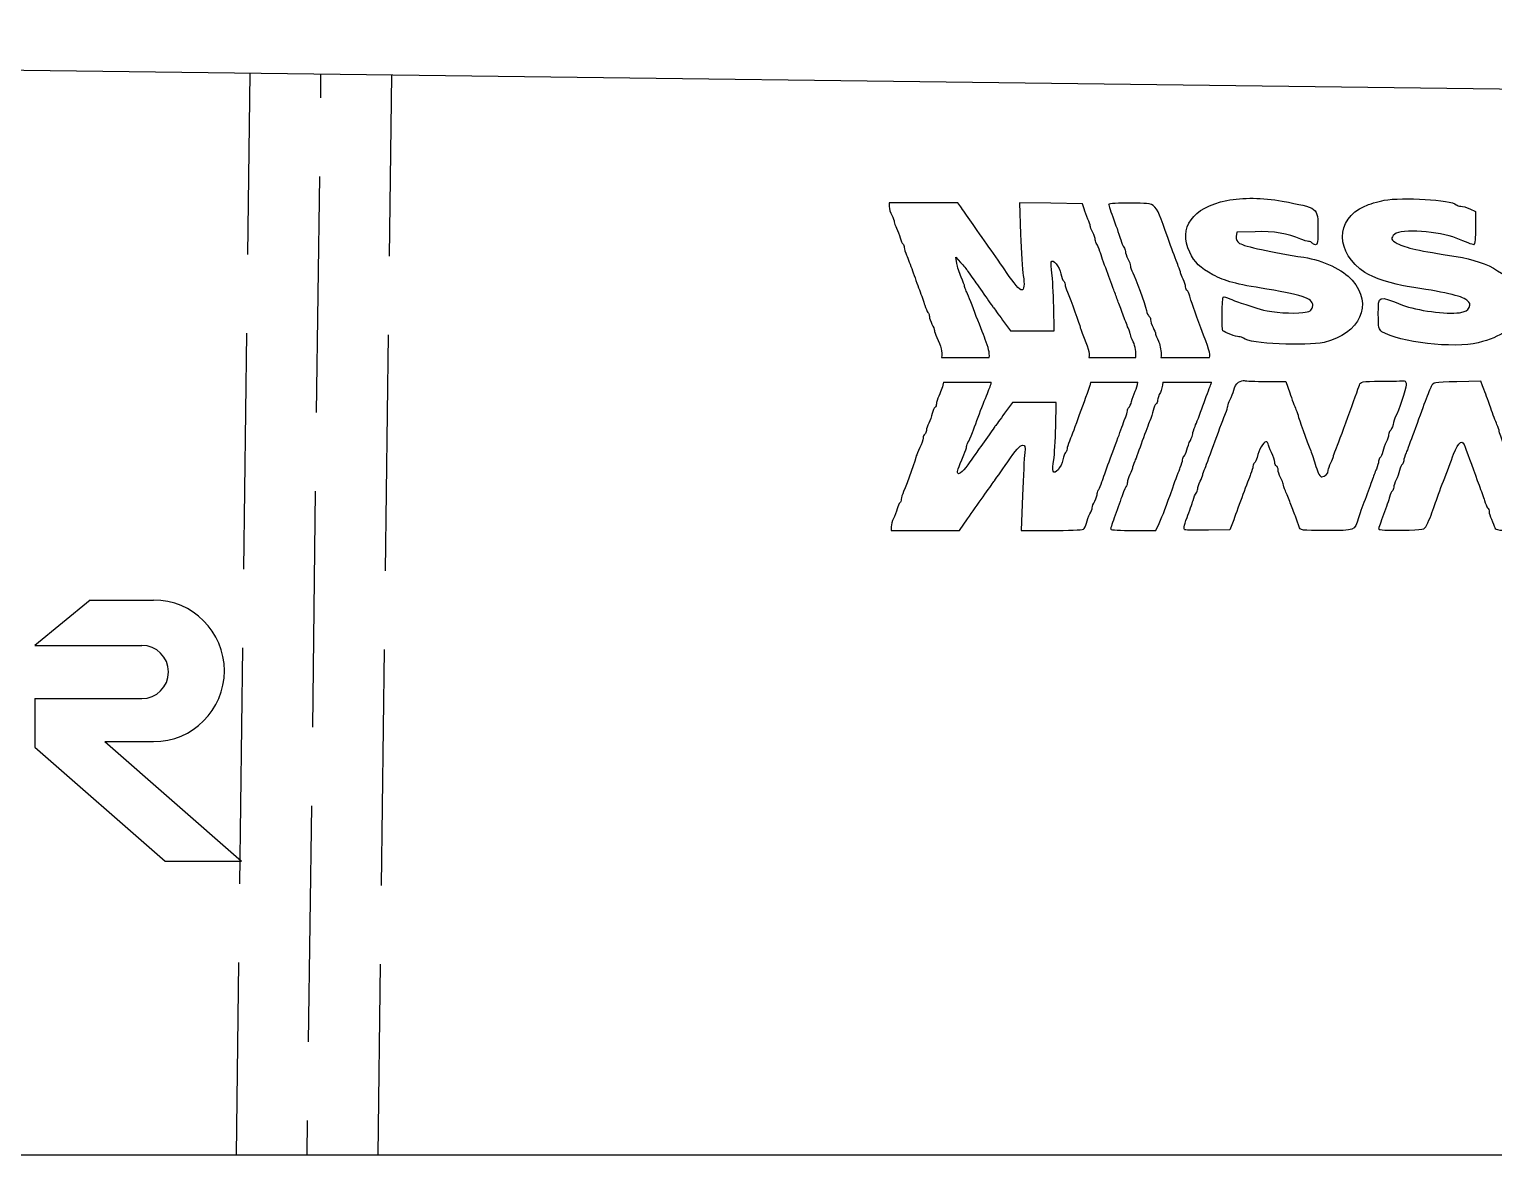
# Model space of a CAD drawing. Header units: centimetres. Extents: x 56783 to 57745, y 15612 to 15912.
# Drawn here: x 56954.4 to 56975.08, y 15800.56 to 15816.45 of the extents above; entities that cross this region are included whole.
import ezdxf

# ---------------------------------------------------------------- set-up
doc = ezdxf.new("R2010")
doc.units = ezdxf.units.CM
doc.header["$MEASUREMENT"] = 0
for name, color, linetype in [('Exterior', 7, 'Continuous'), ('Kerf', 1, 'Continuous'), ('Publicidades 3', 2, 'Continuous')]:
    doc.layers.add(name, color=color, linetype=linetype)

msp = doc.modelspace()

# ---------------------------------------------------------------- linework, layer by layer
at = {"layer": 'Exterior'}
for p, q in [((56995.117, 15815.353), (56908.407, 15816.453)), ((56948.04, 15800.558), (56984.422, 15800.558))]:
    msp.add_line(p, q, dxfattribs=at)
at = {"layer": 'Kerf'}
for p, q in [((56957.488, 15813.274), (56957.521, 15815.83)), ((56958.517, 15815.484), (56958.521, 15815.817)), ((56959.488, 15813.249), (56959.521, 15815.804)), ((56958.46, 15811.04), (56958.503, 15814.373)), ((56957.432, 15808.83), (56957.474, 15812.163)), ((56959.432, 15808.805), (56959.474, 15812.138)), ((56958.404, 15806.595), (56958.446, 15809.929)), ((56957.376, 15804.386), (56957.418, 15807.719)), ((56959.376, 15804.361), (56959.418, 15807.694)), ((56958.347, 15802.151), (56958.39, 15805.484)), ((56957.327, 15800.558), (56957.362, 15803.275)), ((56959.327, 15800.558), (56959.362, 15803.25)), ((56958.327, 15800.558), (56958.333, 15801.04))]:
    msp.add_line(p, q, dxfattribs=at)
at = {"layer": 'Publicidades 3'}
for p, q in [((56967.287, 15811.815), (56967.96, 15811.815)), ((56969.365, 15811.815), (56970.029, 15811.815)), ((56970.384, 15811.815), (56971.073, 15811.815)), ((56967.315, 15811.469), (56967.988, 15811.469)), ((56969.393, 15811.469), (56970.057, 15811.469)), ((56970.412, 15811.469), (56971.101, 15811.469)), ((56955.26, 15808.391), (56954.482, 15807.752)), ((56955.26, 15808.391), (56956.158, 15808.391)), ((56954.482, 15807.752), (56955.991, 15807.752)), ((56954.482, 15807), (56954.482, 15806.313)), ((56954.482, 15807), (56955.991, 15807)), ((56955.467, 15806.393), (56956.158, 15806.393)), ((56955.467, 15806.393), (56957.4, 15804.704)), ((56954.482, 15806.313), (56956.323, 15804.704)), ((56956.323, 15804.704), (56957.4, 15804.704))]:
    msp.add_line(p, q, dxfattribs=at)
for centre, radius in [((56956.158, 15807.392), 0.999), ((56955.991, 15807.376), 0.376)]:
    msp.add_arc(centre, radius, 270, 90, dxfattribs=at)
for points, knots in [([(56971.073, 15811.815), (56971.085, 15811.87), (56971.062, 15811.938), (56970.95, 15812.234), (56970.872, 15812.445), (56970.801, 15812.646), (56970.791, 15812.684), (56970.784, 15812.719), (56970.768, 15812.755), (56970.756, 15812.762), (56970.744, 15812.769), (56970.734, 15812.793), (56970.734, 15812.814), (56970.734, 15812.835), (56970.718, 15812.885), (56970.699, 15812.923), (56970.68, 15812.958), (56970.663, 15813.001), (56970.663, 15813.013), (56970.663, 15813.027), (56970.649, 15813.069), (56970.63, 15813.109), (56970.614, 15813.152), (56970.564, 15813.282), (56970.522, 15813.398), (56970.287, 15814.058), (56970.351, 15813.987), (56969.968, 15813.997), (56969.784, 15813.999), (56969.646, 15813.994), (56969.646, 15813.98), (56969.646, 15813.98), (56969.646, 15813.98), (56969.646, 15813.98)], [0.7922304, 0.7922304, 0.7922304, 0.7922304, 0.8076923, 0.8076923, 0.8076923, 0.8269231, 0.8269231, 0.8269231, 0.8461538, 0.8461538, 0.8461538, 0.8653846, 0.8653846, 0.8653846, 0.8846154, 0.8846154, 0.8846154, 0.9038462, 0.9038462, 0.9038462, 0.9230769, 0.9230769, 0.9230769, 0.9423077, 0.9423077, 0.9423077, 0.9615385, 0.9615385, 0.9615385, 0.9807692, 0.9807692, 0.9807692, 1, 1, 1, 1]), ([(56971.314, 15814.034), (56970.831, 15813.937), (56970.626, 15813.651), (56970.791, 15813.303), (56970.857, 15813.162), (56970.938, 15813.083), (56971.12, 15812.986), (56971.293, 15812.894), (56971.437, 15812.854), (56971.882, 15812.783), (56972.426, 15812.693), (56972.554, 15812.643), (56972.525, 15812.53), (56972.511, 15812.478), (56972.492, 15812.466), (56972.388, 15812.452), (56972.258, 15812.433), (56971.95, 15812.454), (56971.834, 15812.487), (56971.565, 15812.565), (56971.423, 15812.615), (56971.357, 15812.648), (56971.314, 15812.67), (56971.274, 15812.679), (56971.264, 15812.67), (56971.248, 15812.655), (56971.243, 15812.206), (56971.257, 15812.194), (56971.295, 15812.168), (56971.449, 15812.109), (56971.484, 15812.109), (56971.508, 15812.109), (56971.539, 15812.099), (56971.553, 15812.088), (56971.631, 15812.012), (56972.435, 15811.974), (56972.688, 15812.031), (56973.197, 15812.149), (56973.389, 15812.573), (56973.086, 15812.908), (56972.953, 15813.06), (56972.677, 15813.19), (56972.402, 15813.232), (56971.955, 15813.301), (56971.562, 15813.386), (56971.496, 15813.429), (56971.458, 15813.455), (56971.444, 15813.483), (56971.449, 15813.526), (56971.449, 15813.526), (56971.456, 15813.587), (56971.456, 15813.587), (56971.456, 15813.587), (56971.716, 15813.594), (56971.716, 15813.594), (56971.976, 15813.602), (56972.18, 15813.568), (56972.36, 15813.49), (56972.4, 15813.471), (56972.449, 15813.457), (56972.468, 15813.457), (56972.49, 15813.457), (56972.513, 15813.448), (56972.52, 15813.434), (56972.528, 15813.422), (56972.551, 15813.41), (56972.57, 15813.41), (56972.596, 15813.41), (56972.603, 15813.455), (56972.603, 15813.63), (56972.603, 15813.933), (56972.606, 15813.933), (56972.095, 15814.025), (56971.818, 15814.077), (56971.546, 15814.079), (56971.314, 15814.034), (56971.314, 15814.034), (56971.314, 15814.034), (56971.314, 15814.034)], [0, 0, 0, 0, 0.038462, 0.038462, 0.038462, 0.076923, 0.076923, 0.076923, 0.115385, 0.115385, 0.115385, 0.153846, 0.153846, 0.153846, 0.192308, 0.192308, 0.192308, 0.230769, 0.230769, 0.230769, 0.269231, 0.269231, 0.269231, 0.307692, 0.307692, 0.307692, 0.346154, 0.346154, 0.346154, 0.384615, 0.384615, 0.384615, 0.423077, 0.423077, 0.423077, 0.461538, 0.461538, 0.461538, 0.5, 0.5, 0.5, 0.538462, 0.538462, 0.538462, 0.576923, 0.576923, 0.576923, 0.615385, 0.615385, 0.615385, 0.653846, 0.653846, 0.653846, 0.692308, 0.692308, 0.692308, 0.730769, 0.730769, 0.730769, 0.769231, 0.769231, 0.769231, 0.807692, 0.807692, 0.807692, 0.846154, 0.846154, 0.846154, 0.884615, 0.884615, 0.884615, 0.923077, 0.923077, 0.923077, 0.961538, 0.961538, 0.961538, 1, 1, 1, 1]), ([(56973.538, 15814.037), (56973.448, 15814.02), (56973.322, 15813.982), (56973.263, 15813.956), (56972.844, 15813.769), (56972.847, 15813.292), (56973.266, 15813.017), (56973.377, 15812.946), (56973.675, 15812.847), (56973.862, 15812.819), (56974.375, 15812.745), (56974.633, 15812.688), (56974.706, 15812.627), (56974.753, 15812.587), (56974.758, 15812.573), (56974.737, 15812.523), (56974.718, 15812.48), (56974.685, 15812.464), (56974.602, 15812.45), (56974.42, 15812.423), (56973.994, 15812.48), (56973.798, 15812.558), (56973.452, 15812.696), (56973.455, 15812.698), (56973.455, 15812.433), (56973.455, 15812.234), (56973.46, 15812.213), (56973.507, 15812.182), (56973.75, 15812.031), (56974.524, 15811.941), (56974.865, 15812.026), (56975.203, 15812.111), (56975.357, 15812.225), (56975.432, 15812.45), (56975.465, 15812.542), (56975.465, 15812.565), (56975.43, 15812.684), (56975.347, 15812.968), (56975.03, 15813.171), (56974.555, 15813.244), (56974.027, 15813.325), (56973.845, 15813.365), (56973.722, 15813.429), (56973.632, 15813.474), (56973.625, 15813.505), (56973.687, 15813.559), (56973.774, 15813.637), (56974.321, 15813.602), (56974.555, 15813.502), (56974.687, 15813.448), (56974.787, 15813.41), (56974.806, 15813.41), (56974.817, 15813.41), (56974.827, 15813.514), (56974.827, 15813.644), (56974.827, 15813.644), (56974.827, 15813.878), (56974.827, 15813.878), (56974.827, 15813.878), (56974.746, 15813.916), (56974.746, 15813.916), (56974.701, 15813.937), (56974.645, 15813.954), (56974.621, 15813.954), (56974.597, 15813.954), (56974.567, 15813.963), (56974.555, 15813.975), (56974.484, 15814.044), (56973.793, 15814.086), (56973.538, 15814.037), (56973.538, 15814.037), (56973.538, 15814.037), (56973.538, 15814.037)], [0, 0, 0, 0, 0.041667, 0.041667, 0.041667, 0.083333, 0.083333, 0.083333, 0.125, 0.125, 0.125, 0.166667, 0.166667, 0.166667, 0.208333, 0.208333, 0.208333, 0.25, 0.25, 0.25, 0.291667, 0.291667, 0.291667, 0.333333, 0.333333, 0.333333, 0.375, 0.375, 0.375, 0.416667, 0.416667, 0.416667, 0.458333, 0.458333, 0.458333, 0.5, 0.5, 0.5, 0.541667, 0.541667, 0.541667, 0.583333, 0.583333, 0.583333, 0.625, 0.625, 0.625, 0.666667, 0.666667, 0.666667, 0.708333, 0.708333, 0.708333, 0.75, 0.75, 0.75, 0.791667, 0.791667, 0.791667, 0.833333, 0.833333, 0.833333, 0.875, 0.875, 0.875, 0.916667, 0.916667, 0.916667, 0.958333, 0.958333, 0.958333, 1, 1, 1, 1]), ([(56970.029, 15811.815), (56970.037, 15811.892), (56970.025, 15811.976), (56969.994, 15812.038), (56969.973, 15812.08), (56969.954, 15812.125), (56969.954, 15812.14), (56969.954, 15812.151), (56969.94, 15812.194), (56969.921, 15812.234), (56969.904, 15812.277), (56969.871, 15812.364), (56969.847, 15812.428), (56969.824, 15812.494), (56969.793, 15812.58), (56969.776, 15812.617), (56969.762, 15812.658), (56969.736, 15812.726), (56969.72, 15812.771), (56969.703, 15812.816), (56969.658, 15812.939), (56969.62, 15813.043), (56969.58, 15813.147), (56969.537, 15813.27), (56969.523, 15813.315), (56969.511, 15813.36), (56969.49, 15813.408), (56969.478, 15813.419), (56969.467, 15813.434), (56969.457, 15813.46), (56969.457, 15813.479), (56969.457, 15813.5), (56969.441, 15813.547), (56969.422, 15813.585), (56969.403, 15813.62), (56969.386, 15813.663), (56969.386, 15813.675), (56969.386, 15813.689), (56969.372, 15813.732), (56969.353, 15813.772), (56969.334, 15813.814), (56969.31, 15813.881), (56969.299, 15813.918), (56969.299, 15813.918), (56969.275, 15813.989), (56969.275, 15813.989), (56969.275, 15813.989), (56968.83, 15813.997), (56968.83, 15813.997), (56968.83, 15813.997), (56968.388, 15814.001), (56968.388, 15814.001), (56968.388, 15814.001), (56968.402, 15813.559), (56968.402, 15813.559), (56968.412, 15813.313), (56968.428, 15813.053), (56968.44, 15812.977), (56968.461, 15812.845), (56968.452, 15812.771), (56968.419, 15812.771), (56968.388, 15812.771), (56968.312, 15812.859), (56968.203, 15813.02), (56968.144, 15813.107), (56968.033, 15813.268), (56967.955, 15813.377), (56967.877, 15813.486), (56967.766, 15813.644), (56967.707, 15813.729), (56967.647, 15813.817), (56967.581, 15813.911), (56967.558, 15813.945), (56967.558, 15813.945), (56967.515, 15814.001), (56967.515, 15814.001), (56967.515, 15814.001), (56966.547, 15814.001), (56966.547, 15814.001), (56966.547, 15814.001), (56966.547, 15813.949), (56966.547, 15813.949)], [0.6792057, 0.6792057, 0.6792057, 0.6792057, 0.686747, 0.686747, 0.686747, 0.6987952, 0.6987952, 0.6987952, 0.7108434, 0.7108434, 0.7108434, 0.7228916, 0.7228916, 0.7228916, 0.7349398, 0.7349398, 0.7349398, 0.746988, 0.746988, 0.746988, 0.7590361, 0.7590361, 0.7590361, 0.7710843, 0.7710843, 0.7710843, 0.7831325, 0.7831325, 0.7831325, 0.7951807, 0.7951807, 0.7951807, 0.8072289, 0.8072289, 0.8072289, 0.8192771, 0.8192771, 0.8192771, 0.8313253, 0.8313253, 0.8313253, 0.8433735, 0.8433735, 0.8433735, 0.8554217, 0.8554217, 0.8554217, 0.8674699, 0.8674699, 0.8674699, 0.8795181, 0.8795181, 0.8795181, 0.8915663, 0.8915663, 0.8915663, 0.9036145, 0.9036145, 0.9036145, 0.9156627, 0.9156627, 0.9156627, 0.9277108, 0.9277108, 0.9277108, 0.939759, 0.939759, 0.939759, 0.9518072, 0.9518072, 0.9518072, 0.9638554, 0.9638554, 0.9638554, 0.9759036, 0.9759036, 0.9759036, 0.9879518, 0.9879518, 0.9879518, 1, 1, 1, 1]), ([(56966.547, 15813.949), (56966.547, 15813.919), (56966.564, 15813.864), (56966.583, 15813.826), (56966.602, 15813.791), (56966.618, 15813.748), (56966.618, 15813.732), (56966.618, 15813.717), (56966.633, 15813.677), (56966.652, 15813.642), (56966.67, 15813.606), (56966.692, 15813.547), (56966.701, 15813.507), (56966.711, 15813.467), (56966.727, 15813.429), (56966.739, 15813.422), (56966.751, 15813.412), (56966.76, 15813.391), (56966.76, 15813.37), (56966.76, 15813.351), (56966.775, 15813.301), (56966.793, 15813.261), (56966.812, 15813.218), (56966.848, 15813.121), (56966.876, 15813.043), (56966.902, 15812.965), (56966.947, 15812.842), (56966.973, 15812.771), (56967.002, 15812.7), (56967.035, 15812.603), (56967.049, 15812.558), (56967.061, 15812.513), (56967.082, 15812.466), (56967.094, 15812.454), (56967.106, 15812.44), (56967.115, 15812.414), (56967.115, 15812.395), (56967.115, 15812.374), (56967.132, 15812.326), (56967.151, 15812.289), (56967.17, 15812.253), (56967.186, 15812.211), (56967.186, 15812.199), (56967.186, 15812.185), (56967.2, 15812.142), (56967.219, 15812.102), (56967.277, 15811.973), (56967.3, 15811.9), (56967.287, 15811.815)], [0, 0, 0, 0, 0.0120482, 0.0120482, 0.0120482, 0.0240964, 0.0240964, 0.0240964, 0.0361446, 0.0361446, 0.0361446, 0.0481928, 0.0481928, 0.0481928, 0.060241, 0.060241, 0.060241, 0.0722892, 0.0722892, 0.0722892, 0.0843373, 0.0843373, 0.0843373, 0.0963855, 0.0963855, 0.0963855, 0.1084337, 0.1084337, 0.1084337, 0.1204819, 0.1204819, 0.1204819, 0.1325301, 0.1325301, 0.1325301, 0.1445783, 0.1445783, 0.1445783, 0.1566265, 0.1566265, 0.1566265, 0.1686747, 0.1686747, 0.1686747, 0.1807229, 0.1807229, 0.1807229, 0.1881178, 0.1881178, 0.1881178, 0.1881178]), ([(56969.646, 15813.98), (56969.646, 15813.968), (56969.679, 15813.871), (56969.72, 15813.762), (56969.76, 15813.654), (56969.802, 15813.526), (56969.817, 15813.481), (56969.828, 15813.436), (56969.85, 15813.389), (56969.862, 15813.374), (56969.873, 15813.363), (56969.883, 15813.337), (56969.883, 15813.315), (56969.883, 15813.296), (56969.899, 15813.249), (56969.918, 15813.211), (56969.937, 15813.176), (56969.954, 15813.128), (56969.954, 15813.109), (56969.954, 15813.091), (56969.968, 15813.046), (56969.987, 15813.013), (56970.025, 15812.939), (56970.157, 15812.58), (56970.181, 15812.48), (56970.188, 15812.445), (56970.205, 15812.409), (56970.216, 15812.402), (56970.228, 15812.395), (56970.238, 15812.371), (56970.238, 15812.35), (56970.238, 15812.329), (56970.254, 15812.279), (56970.273, 15812.241), (56970.292, 15812.206), (56970.309, 15812.163), (56970.309, 15812.147), (56970.309, 15812.133), (56970.328, 15812.09), (56970.349, 15812.05), (56970.37, 15812.01), (56970.387, 15811.927), (56970.387, 15811.861), (56970.387, 15811.846), (56970.386, 15811.83), (56970.384, 15811.815)], [0, 0, 0, 0, 0.0192308, 0.0192308, 0.0192308, 0.0384615, 0.0384615, 0.0384615, 0.0576923, 0.0576923, 0.0576923, 0.0769231, 0.0769231, 0.0769231, 0.0961538, 0.0961538, 0.0961538, 0.1153846, 0.1153846, 0.1153846, 0.1346154, 0.1346154, 0.1346154, 0.1538462, 0.1538462, 0.1538462, 0.1730769, 0.1730769, 0.1730769, 0.1923077, 0.1923077, 0.1923077, 0.2115385, 0.2115385, 0.2115385, 0.2307692, 0.2307692, 0.2307692, 0.25, 0.25, 0.25, 0.2692308, 0.2692308, 0.2692308, 0.2734931, 0.2734931, 0.2734931, 0.2734931]), ([(56967.96, 15811.815), (56967.966, 15811.882), (56967.948, 15811.96), (56967.903, 15812.073), (56967.877, 15812.14), (56967.811, 15812.31), (56967.756, 15812.452), (56967.704, 15812.596), (56967.65, 15812.731), (56967.636, 15812.752), (56967.624, 15812.776), (56967.612, 15812.807), (56967.612, 15812.819), (56967.612, 15812.833), (56967.591, 15812.894), (56967.562, 15812.953), (56967.536, 15813.013), (56967.508, 15813.1), (56967.501, 15813.147), (56967.501, 15813.147), (56967.489, 15813.232), (56967.489, 15813.232), (56967.489, 15813.232), (56967.555, 15813.159), (56967.555, 15813.159), (56967.593, 15813.119), (56967.64, 15813.062), (56967.659, 15813.031), (56967.659, 15813.031), (56967.659, 15813.031), (56967.659, 15813.031)], [0.7894063, 0.7894063, 0.7894063, 0.7894063, 0.8043478, 0.8043478, 0.8043478, 0.826087, 0.826087, 0.826087, 0.8478261, 0.8478261, 0.8478261, 0.8695652, 0.8695652, 0.8695652, 0.8913043, 0.8913043, 0.8913043, 0.9130435, 0.9130435, 0.9130435, 0.9347826, 0.9347826, 0.9347826, 0.9565217, 0.9565217, 0.9565217, 0.9782609, 0.9782609, 0.9782609, 1, 1, 1, 1]), ([(56967.659, 15813.031), (56967.678, 15813.003), (56967.711, 15812.956), (56967.733, 15812.927), (56967.752, 15812.901), (56967.82, 15812.804), (56967.884, 15812.714), (56967.945, 15812.625), (56968.005, 15812.539), (56968.016, 15812.525), (56968.028, 15812.511), (56968.087, 15812.431), (56968.149, 15812.345), (56968.149, 15812.345), (56968.262, 15812.192), (56968.262, 15812.192), (56968.262, 15812.192), (56968.878, 15812.192), (56968.878, 15812.192), (56968.878, 15812.192), (56968.87, 15812.535), (56968.87, 15812.535), (56968.868, 15812.724), (56968.854, 15812.937), (56968.844, 15813.008), (56968.833, 15813.079), (56968.83, 15813.15), (56968.835, 15813.166), (56968.856, 15813.218), (56968.953, 15813.1), (56968.972, 15813.001), (56968.982, 15812.953), (56968.998, 15812.906), (56969.01, 15812.899), (56969.022, 15812.892), (56969.031, 15812.871), (56969.031, 15812.849), (56969.031, 15812.83), (56969.045, 15812.781), (56969.064, 15812.74), (56969.107, 15812.643), (56969.244, 15812.265), (56969.244, 15812.246), (56969.244, 15812.237), (56969.256, 15812.201), (56969.273, 15812.163), (56969.358, 15811.954), (56969.38, 15811.886), (56969.365, 15811.815)], [0, 0, 0, 0, 0.0217391, 0.0217391, 0.0217391, 0.0434783, 0.0434783, 0.0434783, 0.0652174, 0.0652174, 0.0652174, 0.0869565, 0.0869565, 0.0869565, 0.1086957, 0.1086957, 0.1086957, 0.1304348, 0.1304348, 0.1304348, 0.1521739, 0.1521739, 0.1521739, 0.173913, 0.173913, 0.173913, 0.1956522, 0.1956522, 0.1956522, 0.2173913, 0.2173913, 0.2173913, 0.2391304, 0.2391304, 0.2391304, 0.2608696, 0.2608696, 0.2608696, 0.2826087, 0.2826087, 0.2826087, 0.3043478, 0.3043478, 0.3043478, 0.326087, 0.326087, 0.326087, 0.3439184, 0.3439184, 0.3439184, 0.3439184]), ([(56967.315, 15811.469), (56967.306, 15811.415), (56967.284, 15811.355), (56967.247, 15811.273), (56967.228, 15811.233), (56967.214, 15811.183), (56967.214, 15811.164), (56967.214, 15811.143), (56967.205, 15811.122), (56967.193, 15811.112), (56967.181, 15811.105), (56967.164, 15811.067), (56967.155, 15811.027), (56967.146, 15810.987), (56967.124, 15810.928), (56967.105, 15810.892), (56967.086, 15810.857), (56967.072, 15810.809), (56967.072, 15810.788), (56967.072, 15810.767), (56967.063, 15810.741), (56967.049, 15810.734), (56967.037, 15810.727), (56967.025, 15810.701), (56967.025, 15810.679), (56967.023, 15810.658), (56967.004, 15810.597), (56966.978, 15810.544), (56966.952, 15810.492), (56966.933, 15810.44), (56966.93, 15810.429), (56966.93, 15810.4), (56966.798, 15810.036), (56966.751, 15809.925), (56966.732, 15809.885), (56966.717, 15809.835), (56966.717, 15809.816), (56966.717, 15809.795), (56966.708, 15809.773), (56966.696, 15809.764), (56966.684, 15809.757), (56966.668, 15809.719), (56966.658, 15809.679), (56966.649, 15809.638), (56966.627, 15809.579), (56966.609, 15809.544), (56966.59, 15809.508), (56966.575, 15809.456), (56966.575, 15809.428), (56966.575, 15809.428), (56966.575, 15809.374), (56966.575, 15809.374), (56966.575, 15809.374), (56967.538, 15809.374), (56967.538, 15809.374), (56967.538, 15809.374), (56967.654, 15809.539), (56967.654, 15809.539), (56967.784, 15809.728), (56967.981, 15810.003), (56968.026, 15810.064), (56968.04, 15810.086), (56968.127, 15810.211), (56968.22, 15810.343), (56968.331, 15810.504), (56968.397, 15810.58), (56968.428, 15810.58), (56968.468, 15810.58), (56968.473, 15810.568), (56968.461, 15810.469), (56968.454, 15810.405), (56968.439, 15810.135), (56968.43, 15809.866), (56968.43, 15809.866), (56968.413, 15809.374), (56968.413, 15809.374), (56968.413, 15809.374), (56968.837, 15809.374), (56968.837, 15809.374), (56969.069, 15809.374), (56969.272, 15809.383), (56969.289, 15809.392), (56969.303, 15809.402), (56969.324, 15809.44), (56969.334, 15809.478), (56969.343, 15809.518), (56969.364, 15809.575), (56969.381, 15809.608), (56969.4, 15809.641), (56969.414, 15809.681), (56969.414, 15809.695), (56969.414, 15809.712), (56969.431, 15809.754), (56969.45, 15809.79), (56969.468, 15809.828), (56969.485, 15809.875), (56969.485, 15809.896), (56969.485, 15809.915), (56969.495, 15809.941), (56969.506, 15809.955), (56969.518, 15809.967), (56969.539, 15810.015), (56969.551, 15810.06), (56969.565, 15810.104), (56969.61, 15810.232), (56969.653, 15810.343), (56969.693, 15810.455), (56969.757, 15810.625), (56969.793, 15810.722), (56969.828, 15810.819), (56969.868, 15810.93), (56969.882, 15810.966), (56969.899, 15811.003), (56969.911, 15811.046), (56969.911, 15811.065), (56969.911, 15811.084), (56969.92, 15811.103), (56969.932, 15811.112), (56969.944, 15811.119), (56969.961, 15811.157), (56969.97, 15811.195), (56969.979, 15811.235), (56970.003, 15811.299), (56970.022, 15811.342), (56970.041, 15811.378), (56970.052, 15811.422), (56970.057, 15811.469)], [0.1881178, 0.1881178, 0.1881178, 0.1881178, 0.1927711, 0.1927711, 0.1927711, 0.2048193, 0.2048193, 0.2048193, 0.2168675, 0.2168675, 0.2168675, 0.2289157, 0.2289157, 0.2289157, 0.2409639, 0.2409639, 0.2409639, 0.253012, 0.253012, 0.253012, 0.2650602, 0.2650602, 0.2650602, 0.2771084, 0.2771084, 0.2771084, 0.2891566, 0.2891566, 0.2891566, 0.3012048, 0.3012048, 0.3012048, 0.313253, 0.313253, 0.313253, 0.3253012, 0.3253012, 0.3253012, 0.3373494, 0.3373494, 0.3373494, 0.3493976, 0.3493976, 0.3493976, 0.3614458, 0.3614458, 0.3614458, 0.373494, 0.373494, 0.373494, 0.3855422, 0.3855422, 0.3855422, 0.3975904, 0.3975904, 0.3975904, 0.4096386, 0.4096386, 0.4096386, 0.4216867, 0.4216867, 0.4216867, 0.4337349, 0.4337349, 0.4337349, 0.4457831, 0.4457831, 0.4457831, 0.4578313, 0.4578313, 0.4578313, 0.4698795, 0.4698795, 0.4698795, 0.4819277, 0.4819277, 0.4819277, 0.4939759, 0.4939759, 0.4939759, 0.5060241, 0.5060241, 0.5060241, 0.5180723, 0.5180723, 0.5180723, 0.5301205, 0.5301205, 0.5301205, 0.5421687, 0.5421687, 0.5421687, 0.5542169, 0.5542169, 0.5542169, 0.5662651, 0.5662651, 0.5662651, 0.5783133, 0.5783133, 0.5783133, 0.5903614, 0.5903614, 0.5903614, 0.6024096, 0.6024096, 0.6024096, 0.6144578, 0.6144578, 0.6144578, 0.626506, 0.626506, 0.626506, 0.6385542, 0.6385542, 0.6385542, 0.6506024, 0.6506024, 0.6506024, 0.6626506, 0.6626506, 0.6626506, 0.6746988, 0.6746988, 0.6746988, 0.6792057, 0.6792057, 0.6792057, 0.6792057]), ([(56969.393, 15811.469), (56969.39, 15811.453), (56969.385, 15811.437), (56969.379, 15811.42), (56969.284, 15811.148), (56969.121, 15810.701), (56969.092, 15810.634), (56969.073, 15810.594), (56969.059, 15810.544), (56969.059, 15810.526), (56969.059, 15810.504), (56969.05, 15810.483), (56969.038, 15810.476), (56969.026, 15810.469), (56969.01, 15810.421), (56969, 15810.374), (56968.981, 15810.268), (56968.884, 15810.157), (56968.861, 15810.213), (56968.853, 15810.232), (56968.858, 15810.306), (56968.87, 15810.372), (56968.882, 15810.44), (56968.896, 15810.651), (56968.898, 15810.84), (56968.898, 15810.84), (56968.906, 15811.183), (56968.906, 15811.183), (56968.906, 15811.183), (56968.29, 15811.183), (56968.29, 15811.183), (56968.29, 15811.183), (56968.177, 15811.029), (56968.177, 15811.029), (56968.115, 15810.944), (56968.056, 15810.864), (56968.044, 15810.85), (56968.033, 15810.835), (56967.973, 15810.75), (56967.912, 15810.66), (56967.848, 15810.571), (56967.78, 15810.474), (56967.761, 15810.447), (56967.739, 15810.419), (56967.706, 15810.372), (56967.687, 15810.343), (56967.612, 15810.227), (56967.526, 15810.149), (56967.517, 15810.183), (56967.505, 15810.211), (56967.515, 15810.239), (56967.602, 15810.443), (56967.623, 15810.49), (56967.64, 15810.542), (56967.64, 15810.561), (56967.64, 15810.58), (56967.649, 15810.604), (56967.659, 15810.615), (56967.671, 15810.63), (56967.699, 15810.694), (56967.723, 15810.757), (56967.794, 15810.958), (56967.926, 15811.297), (56967.964, 15811.382), (56967.977, 15811.41), (56967.985, 15811.438), (56967.988, 15811.469)], [0.3439184, 0.3439184, 0.3439184, 0.3439184, 0.3478261, 0.3478261, 0.3478261, 0.3695652, 0.3695652, 0.3695652, 0.3913043, 0.3913043, 0.3913043, 0.4130435, 0.4130435, 0.4130435, 0.4347826, 0.4347826, 0.4347826, 0.4565217, 0.4565217, 0.4565217, 0.4782609, 0.4782609, 0.4782609, 0.5, 0.5, 0.5, 0.5217391, 0.5217391, 0.5217391, 0.5434783, 0.5434783, 0.5434783, 0.5652174, 0.5652174, 0.5652174, 0.5869565, 0.5869565, 0.5869565, 0.6086957, 0.6086957, 0.6086957, 0.6304348, 0.6304348, 0.6304348, 0.6521739, 0.6521739, 0.6521739, 0.673913, 0.673913, 0.673913, 0.6956522, 0.6956522, 0.6956522, 0.7173913, 0.7173913, 0.7173913, 0.7391304, 0.7391304, 0.7391304, 0.7608696, 0.7608696, 0.7608696, 0.7826087, 0.7826087, 0.7826087, 0.7894063, 0.7894063, 0.7894063, 0.7894063]), ([(56970.412, 15811.469), (56970.407, 15811.414), (56970.393, 15811.356), (56970.377, 15811.325), (56970.356, 15811.287), (56970.337, 15811.235), (56970.337, 15811.214), (56970.337, 15811.193), (56970.327, 15811.169), (56970.315, 15811.16), (56970.304, 15811.152), (56970.285, 15811.112), (56970.275, 15811.07), (56970.268, 15811.029), (56970.244, 15810.963), (56970.228, 15810.923), (56970.211, 15810.885), (56970.164, 15810.757), (56970.121, 15810.639), (56970.081, 15810.523), (56970.031, 15810.393), (56970.015, 15810.351), (56969.996, 15810.31), (56969.982, 15810.268), (56969.982, 15810.254), (56969.982, 15810.242), (56969.965, 15810.199), (56969.946, 15810.164), (56969.927, 15810.126), (56969.911, 15810.078), (56969.911, 15810.057), (56969.911, 15810.036), (56969.904, 15810.012), (56969.897, 15810.005), (56969.887, 15809.996), (56969.861, 15809.939), (56969.84, 15809.877), (56969.819, 15809.814), (56969.771, 15809.686), (56969.738, 15809.589), (56969.703, 15809.492), (56969.674, 15809.404), (56969.674, 15809.392), (56969.674, 15809.383), (56969.819, 15809.374), (56969.994, 15809.374), (56969.994, 15809.374), (56970.313, 15809.374), (56970.313, 15809.374), (56970.313, 15809.374), (56970.358, 15809.473), (56970.358, 15809.473), (56970.415, 15809.598), (56970.455, 15809.705), (56970.552, 15809.977), (56970.592, 15810.095), (56970.642, 15810.223), (56970.658, 15810.265), (56970.677, 15810.306), (56970.691, 15810.355), (56970.691, 15810.374), (56970.691, 15810.395), (56970.701, 15810.417), (56970.713, 15810.426), (56970.725, 15810.433), (56970.741, 15810.471), (56970.751, 15810.511), (56970.76, 15810.552), (56970.781, 15810.611), (56970.8, 15810.646), (56970.819, 15810.682), (56970.833, 15810.722), (56970.833, 15810.738), (56970.833, 15810.755), (56970.848, 15810.802), (56970.867, 15810.845), (56970.885, 15810.887), (56970.935, 15811.02), (56970.978, 15811.136), (56971.018, 15811.254), (56971.068, 15811.384), (56971.087, 15811.427), (56971.093, 15811.442), (56971.098, 15811.455), (56971.101, 15811.469)], [0.2734931, 0.2734931, 0.2734931, 0.2734931, 0.2884615, 0.2884615, 0.2884615, 0.3076923, 0.3076923, 0.3076923, 0.3269231, 0.3269231, 0.3269231, 0.3461538, 0.3461538, 0.3461538, 0.3653846, 0.3653846, 0.3653846, 0.3846154, 0.3846154, 0.3846154, 0.4038462, 0.4038462, 0.4038462, 0.4230769, 0.4230769, 0.4230769, 0.4423077, 0.4423077, 0.4423077, 0.4615385, 0.4615385, 0.4615385, 0.4807692, 0.4807692, 0.4807692, 0.5, 0.5, 0.5, 0.5192308, 0.5192308, 0.5192308, 0.5384615, 0.5384615, 0.5384615, 0.5576923, 0.5576923, 0.5576923, 0.5769231, 0.5769231, 0.5769231, 0.5961538, 0.5961538, 0.5961538, 0.6153846, 0.6153846, 0.6153846, 0.6346154, 0.6346154, 0.6346154, 0.6538462, 0.6538462, 0.6538462, 0.6730769, 0.6730769, 0.6730769, 0.6923077, 0.6923077, 0.6923077, 0.7115385, 0.7115385, 0.7115385, 0.7307692, 0.7307692, 0.7307692, 0.75, 0.75, 0.75, 0.7692308, 0.7692308, 0.7692308, 0.7884615, 0.7884615, 0.7884615, 0.7922304, 0.7922304, 0.7922304, 0.7922304]), ([(56971.479, 15811.467), (56971.451, 15811.448), (56971.422, 15811.398), (56971.413, 15811.358), (56971.403, 15811.318), (56971.382, 15811.259), (56971.363, 15811.223), (56971.344, 15811.188), (56971.33, 15811.148), (56971.33, 15811.131), (56971.33, 15811.115), (56971.314, 15811.067), (56971.297, 15811.025), (56971.278, 15810.982), (56971.212, 15810.809), (56971.15, 15810.639), (56971.091, 15810.471), (56971.025, 15810.298), (56971.008, 15810.256), (56970.99, 15810.216), (56970.975, 15810.173), (56970.975, 15810.159), (56970.975, 15810.147), (56970.959, 15810.104), (56970.94, 15810.069), (56970.921, 15810.031), (56970.904, 15809.984), (56970.904, 15809.963), (56970.904, 15809.944), (56970.895, 15809.918), (56970.883, 15809.903), (56970.871, 15809.892), (56970.85, 15809.844), (56970.838, 15809.799), (56970.826, 15809.754), (56970.788, 15809.643), (56970.753, 15809.556), (56970.708, 15809.435), (56970.701, 15809.392), (56970.722, 15809.383), (56970.739, 15809.378), (56970.888, 15809.376), (56971.056, 15809.378), (56971.056, 15809.378), (56971.356, 15809.385), (56971.356, 15809.385), (56971.356, 15809.385), (56971.413, 15809.527), (56971.413, 15809.527), (56971.441, 15809.605), (56971.5, 15809.766), (56971.543, 15809.882), (56971.586, 15810), (56971.635, 15810.128), (56971.652, 15810.171), (56971.671, 15810.211), (56971.685, 15810.261), (56971.685, 15810.28), (56971.685, 15810.301), (56971.694, 15810.322), (56971.706, 15810.329), (56971.718, 15810.336), (56971.735, 15810.372), (56971.742, 15810.407), (56971.765, 15810.507), (56971.834, 15810.627), (56971.867, 15810.627), (56971.884, 15810.627), (56971.898, 15810.613), (56971.898, 15810.599), (56971.9, 15810.582), (56971.919, 15810.526), (56971.945, 15810.474), (56971.971, 15810.421), (56971.99, 15810.36), (56971.993, 15810.339), (56971.993, 15810.317), (56972.004, 15810.291), (56972.016, 15810.284), (56972.03, 15810.277), (56972.04, 15810.251), (56972.04, 15810.23), (56972.04, 15810.209), (56972.056, 15810.159), (56972.075, 15810.121), (56972.094, 15810.086), (56972.111, 15810.043), (56972.111, 15810.031), (56972.111, 15810.017), (56972.125, 15809.974), (56972.144, 15809.934), (56972.16, 15809.892), (56972.191, 15809.816), (56972.212, 15809.764), (56972.231, 15809.712), (56972.265, 15809.627), (56972.283, 15809.575), (56972.305, 15809.523), (56972.328, 15809.456), (56972.336, 15809.428), (56972.35, 15809.374), (56972.357, 15809.374), (56972.723, 15809.374), (56973.137, 15809.374), (56973.116, 15809.366), (56973.173, 15809.551), (56973.187, 15809.591), (56973.227, 15809.707), (56973.268, 15809.811), (56973.305, 15809.915), (56973.35, 15810.038), (56973.367, 15810.083), (56973.383, 15810.128), (56973.409, 15810.199), (56973.428, 15810.242), (56973.445, 15810.282), (56973.459, 15810.332), (56973.459, 15810.351), (56973.459, 15810.372), (56973.469, 15810.393), (56973.48, 15810.403), (56973.492, 15810.41), (56973.509, 15810.447), (56973.518, 15810.488), (56973.528, 15810.528), (56973.549, 15810.587), (56973.568, 15810.623), (56973.587, 15810.658), (56973.601, 15810.705), (56973.601, 15810.727), (56973.601, 15810.748), (56973.611, 15810.772), (56973.622, 15810.781), (56973.634, 15810.788), (56973.653, 15810.828), (56973.663, 15810.869), (56973.67, 15810.911), (56973.686, 15810.961), (56973.698, 15810.982), (56973.738, 15811.053), (56973.845, 15811.372), (56973.847, 15811.432), (56973.849, 15811.465), (56973.838, 15811.491), (56973.821, 15811.488), (56973.804, 15811.486), (56973.658, 15811.484), (56973.497, 15811.484), (56973.213, 15811.479), (56973.201, 15811.476), (56973.187, 15811.427), (56973.163, 15811.346), (56972.891, 15810.604), (56972.854, 15810.516), (56972.835, 15810.476), (56972.82, 15810.433), (56972.82, 15810.419), (56972.82, 15810.407), (56972.804, 15810.365), (56972.785, 15810.329), (56972.766, 15810.291), (56972.749, 15810.244), (56972.749, 15810.225), (56972.749, 15810.178), (56972.702, 15810.131), (56972.655, 15810.131), (56972.631, 15810.131), (56972.605, 15810.18), (56972.574, 15810.28), (56972.551, 15810.36), (56972.518, 15810.459), (56972.501, 15810.497), (56972.449, 15810.623), (56972.324, 15810.973), (56972.324, 15810.992), (56972.324, 15811.001), (56972.309, 15811.044), (56972.291, 15811.084), (56972.272, 15811.126), (56972.234, 15811.23), (56972.203, 15811.32), (56972.203, 15811.32), (56972.151, 15811.479), (56972.151, 15811.479), (56972.151, 15811.479), (56971.872, 15811.479), (56971.872, 15811.479), (56971.72, 15811.479), (56971.581, 15811.484), (56971.562, 15811.491), (56971.545, 15811.498), (56971.508, 15811.486), (56971.479, 15811.467)], [0, 0, 0, 0, 0.015625, 0.015625, 0.015625, 0.03125, 0.03125, 0.03125, 0.046875, 0.046875, 0.046875, 0.0625, 0.0625, 0.0625, 0.078125, 0.078125, 0.078125, 0.09375, 0.09375, 0.09375, 0.109375, 0.109375, 0.109375, 0.125, 0.125, 0.125, 0.140625, 0.140625, 0.140625, 0.15625, 0.15625, 0.15625, 0.171875, 0.171875, 0.171875, 0.1875, 0.1875, 0.1875, 0.203125, 0.203125, 0.203125, 0.21875, 0.21875, 0.21875, 0.234375, 0.234375, 0.234375, 0.25, 0.25, 0.25, 0.265625, 0.265625, 0.265625, 0.28125, 0.28125, 0.28125, 0.296875, 0.296875, 0.296875, 0.3125, 0.3125, 0.3125, 0.328125, 0.328125, 0.328125, 0.34375, 0.34375, 0.34375, 0.359375, 0.359375, 0.359375, 0.375, 0.375, 0.375, 0.390625, 0.390625, 0.390625, 0.40625, 0.40625, 0.40625, 0.421875, 0.421875, 0.421875, 0.4375, 0.4375, 0.4375, 0.453125, 0.453125, 0.453125, 0.46875, 0.46875, 0.46875, 0.484375, 0.484375, 0.484375, 0.5, 0.5, 0.5, 0.515625, 0.515625, 0.515625, 0.53125, 0.53125, 0.53125, 0.546875, 0.546875, 0.546875, 0.5625, 0.5625, 0.5625, 0.578125, 0.578125, 0.578125, 0.59375, 0.59375, 0.59375, 0.609375, 0.609375, 0.609375, 0.625, 0.625, 0.625, 0.640625, 0.640625, 0.640625, 0.65625, 0.65625, 0.65625, 0.671875, 0.671875, 0.671875, 0.6875, 0.6875, 0.6875, 0.703125, 0.703125, 0.703125, 0.71875, 0.71875, 0.71875, 0.734375, 0.734375, 0.734375, 0.75, 0.75, 0.75, 0.765625, 0.765625, 0.765625, 0.78125, 0.78125, 0.78125, 0.796875, 0.796875, 0.796875, 0.8125, 0.8125, 0.8125, 0.828125, 0.828125, 0.828125, 0.84375, 0.84375, 0.84375, 0.859375, 0.859375, 0.859375, 0.875, 0.875, 0.875, 0.890625, 0.890625, 0.890625, 0.90625, 0.90625, 0.90625, 0.921875, 0.921875, 0.921875, 0.9375, 0.9375, 0.9375, 0.953125, 0.953125, 0.953125, 0.96875, 0.96875, 0.96875, 0.984375, 0.984375, 0.984375, 1, 1, 1, 1]), ([(56975.946, 15811.469), (56975.916, 15811.326), (56975.79, 15810.955), (56975.692, 15810.729), (56975.673, 15810.689), (56975.659, 15810.646), (56975.659, 15810.632), (56975.659, 15810.62), (56975.642, 15810.578), (56975.624, 15810.542), (56975.605, 15810.504), (56975.588, 15810.457), (56975.588, 15810.436), (56975.588, 15810.414), (56975.581, 15810.391), (56975.572, 15810.381), (56975.56, 15810.372), (56975.536, 15810.315), (56975.517, 15810.254), (56975.491, 15810.171), (56975.467, 15810.14), (56975.43, 15810.135), (56975.389, 15810.128), (56975.375, 15810.142), (56975.363, 15810.206), (56975.354, 15810.249), (56975.337, 15810.298), (56975.328, 15810.32), (56975.3, 15810.372), (56975.162, 15810.755), (56975.162, 15810.779), (56975.162, 15810.788), (56975.148, 15810.831), (56975.129, 15810.871), (56975.113, 15810.914), (56975.072, 15811.015), (56975.044, 15811.1), (56974.992, 15811.254), (56974.978, 15811.29), (56974.928, 15811.415), (56974.928, 15811.415), (56974.902, 15811.481), (56974.902, 15811.481), (56974.902, 15811.481), (56974.566, 15811.474), (56974.566, 15811.474), (56974.233, 15811.467), (56974.23, 15811.467), (56974.202, 15811.408), (56974.171, 15811.346), (56974.084, 15811.117), (56973.956, 15810.757), (56973.913, 15810.641), (56973.864, 15810.511), (56973.847, 15810.469), (56973.828, 15810.429), (56973.814, 15810.379), (56973.814, 15810.36), (56973.814, 15810.339), (56973.804, 15810.317), (56973.793, 15810.308), (56973.781, 15810.301), (56973.764, 15810.263), (56973.755, 15810.223), (56973.745, 15810.183), (56973.724, 15810.123), (56973.705, 15810.088), (56973.686, 15810.052), (56973.672, 15810.005), (56973.672, 15809.984), (56973.672, 15809.963), (56973.663, 15809.939), (56973.651, 15809.929), (56973.639, 15809.922), (56973.622, 15809.887), (56973.613, 15809.847), (56973.606, 15809.809), (56973.566, 15809.698), (56973.528, 15809.598), (56973.49, 15809.499), (56973.459, 15809.407), (56973.459, 15809.395), (56973.459, 15809.381), (56973.587, 15809.376), (56973.783, 15809.378), (56974.103, 15809.385), (56974.107, 15809.385), (56974.136, 15809.445), (56974.188, 15809.553), (56974.214, 15809.622), (56974.254, 15809.74), (56974.275, 15809.806), (56974.33, 15809.955), (56974.375, 15810.071), (56974.42, 15810.19), (56974.483, 15810.358), (56974.519, 15810.45), (56974.592, 15810.637), (56974.644, 15810.67), (56974.682, 15810.552), (56974.715, 15810.452), (56974.815, 15810.183), (56974.878, 15810.012), (56974.907, 15809.941), (56974.94, 15809.844), (56974.954, 15809.799), (56974.966, 15809.754), (56974.987, 15809.707), (56974.999, 15809.695), (56975.011, 15809.681), (56975.02, 15809.657), (56975.02, 15809.638), (56975.02, 15809.62), (56975.035, 15809.572), (56975.053, 15809.532), (56975.072, 15809.489), (56975.091, 15809.437), (56975.101, 15809.416), (56975.113, 15809.378), (56975.153, 15809.374), (56975.482, 15809.374), (56975.482, 15809.374), (56975.848, 15809.374), (56975.848, 15809.374), (56975.848, 15809.374), (56975.896, 15809.452), (56975.896, 15809.452), (56975.922, 15809.492), (56975.943, 15809.544), (56975.943, 15809.565), (56975.943, 15809.586), (56975.959, 15809.636), (56975.978, 15809.672), (56975.997, 15809.709), (56976.014, 15809.759), (56976.014, 15809.78), (56976.014, 15809.802), (56976.026, 15809.828), (56976.038, 15809.835), (56976.052, 15809.842), (56976.061, 15809.868), (56976.061, 15809.889), (56976.064, 15809.911), (56976.082, 15809.972), (56976.109, 15810.024), (56976.135, 15810.076), (56976.153, 15810.128), (56976.156, 15810.14), (56976.156, 15810.166), (56976.357, 15810.72), (56976.407, 15810.833), (56976.425, 15810.873), (56976.44, 15810.923), (56976.44, 15810.942), (56976.44, 15810.963), (56976.449, 15810.984), (56976.461, 15810.994), (56976.473, 15811.001), (56976.489, 15811.039), (56976.499, 15811.079), (56976.508, 15811.119), (56976.53, 15811.178), (56976.548, 15811.214), (56976.567, 15811.249), (56976.582, 15811.292), (56976.582, 15811.309), (56976.582, 15811.325), (56976.598, 15811.372), (56976.619, 15811.413), (56976.631, 15811.435), (56976.639, 15811.451), (56976.643, 15811.469)], [0.1293502, 0.1293502, 0.1293502, 0.1293502, 0.1395349, 0.1395349, 0.1395349, 0.1511628, 0.1511628, 0.1511628, 0.1627907, 0.1627907, 0.1627907, 0.1744186, 0.1744186, 0.1744186, 0.1860465, 0.1860465, 0.1860465, 0.1976744, 0.1976744, 0.1976744, 0.2093023, 0.2093023, 0.2093023, 0.2209302, 0.2209302, 0.2209302, 0.2325581, 0.2325581, 0.2325581, 0.244186, 0.244186, 0.244186, 0.255814, 0.255814, 0.255814, 0.2674419, 0.2674419, 0.2674419, 0.2790698, 0.2790698, 0.2790698, 0.2906977, 0.2906977, 0.2906977, 0.3023256, 0.3023256, 0.3023256, 0.3139535, 0.3139535, 0.3139535, 0.3255814, 0.3255814, 0.3255814, 0.3372093, 0.3372093, 0.3372093, 0.3488372, 0.3488372, 0.3488372, 0.3604651, 0.3604651, 0.3604651, 0.372093, 0.372093, 0.372093, 0.3837209, 0.3837209, 0.3837209, 0.3953488, 0.3953488, 0.3953488, 0.4069767, 0.4069767, 0.4069767, 0.4186047, 0.4186047, 0.4186047, 0.4302326, 0.4302326, 0.4302326, 0.4418605, 0.4418605, 0.4418605, 0.4534884, 0.4534884, 0.4534884, 0.4651163, 0.4651163, 0.4651163, 0.4767442, 0.4767442, 0.4767442, 0.4883721, 0.4883721, 0.4883721, 0.5, 0.5, 0.5, 0.5116279, 0.5116279, 0.5116279, 0.5232558, 0.5232558, 0.5232558, 0.5348837, 0.5348837, 0.5348837, 0.5465116, 0.5465116, 0.5465116, 0.5581395, 0.5581395, 0.5581395, 0.5697674, 0.5697674, 0.5697674, 0.5813953, 0.5813953, 0.5813953, 0.5930233, 0.5930233, 0.5930233, 0.6046512, 0.6046512, 0.6046512, 0.6162791, 0.6162791, 0.6162791, 0.627907, 0.627907, 0.627907, 0.6395349, 0.6395349, 0.6395349, 0.6511628, 0.6511628, 0.6511628, 0.6627907, 0.6627907, 0.6627907, 0.6744186, 0.6744186, 0.6744186, 0.6860465, 0.6860465, 0.6860465, 0.6976744, 0.6976744, 0.6976744, 0.7093023, 0.7093023, 0.7093023, 0.7209302, 0.7209302, 0.7209302, 0.7325581, 0.7325581, 0.7325581, 0.744186, 0.744186, 0.744186, 0.755814, 0.755814, 0.755814, 0.7674419, 0.7674419, 0.7674419, 0.7790698, 0.7790698, 0.7790698, 0.782698, 0.782698, 0.782698, 0.782698])]:
    msp.add_open_spline(points, degree=3, knots=knots, dxfattribs=at)

doc.saveas('drawing.dxf')
